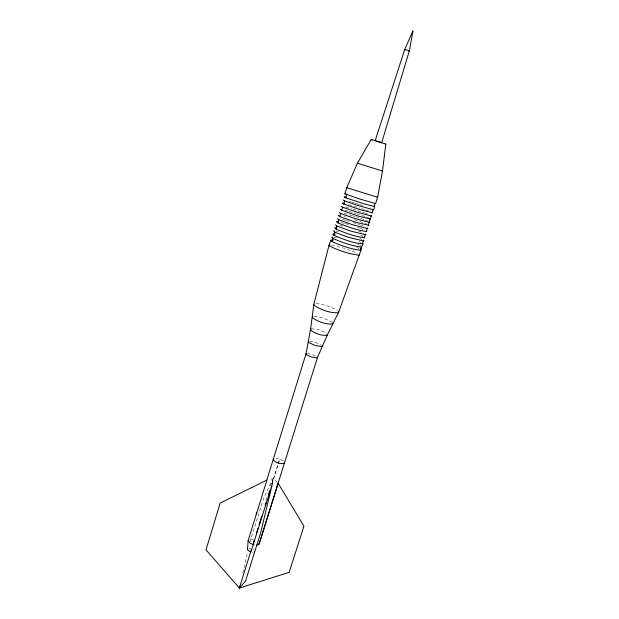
<?xml version="1.0" encoding="UTF-8"?>
<svg xmlns="http://www.w3.org/2000/svg" width="619" height="619" viewBox="0 0 619 619"><rect width="100%" height="100%" fill="white"/><g stroke="black" fill="none" stroke-linecap="round" stroke-linejoin="round"><path stroke-width="0.46" stroke-dasharray="3.1 2.32" d="M272.337 483.988L273.474 478.564L268.793 479.64M242.81 573.016L247.569 552.341M250.014 542.035L263.57 498.427L272.507 479.74L273.474 478.564L278.179 483.277M265.938 500.825L267.083 497.158M270.511 486.155L272.507 479.74M272.035 483.168L273.474 478.564M272.02 483.787L278.001 464.598L271.903 484.027M278.287 463.685L279.711 459.112L274.488 458.47M278.264 463.724L279.711 459.112L283.401 460.985M311.063 328.929C316.502 328.465 322.073 330.6 326.592 333.509M252.235 552.249L253.063 552.233M249.016 548.264L250.749 548.38M250.502 538.94L253.922 539.335M307.094 353.495L311.581 354.277L316.17 356.149M314.251 316.239L323.443 318.05L331.807 321.988M309.717 341.293L314.235 342.021L320.704 344.528M316.085 303.573C323.544 304.208 330.972 306.583 337.355 310.506M331.629 245.07L345 248.459L357.658 253.395M342.818 226.159L340.396 225.548A21.82 1.292 17.3 0 0 337.827 224.999M341.34 222.507L344.566 223.335M345.51 220.302L342.284 219.459A21.843 1.137 17.3 0 0 339.715 218.886M344.032 216.627L345.642 217.052M344.172 213.362L352.381 215.691M345.116 210.305L348.335 211.18M346.06 207.249L352.041 208.943M348.621 204.634L352.985 205.895M349.565 201.57L351.174 202.026M345.487 223.598L348.242 224.38M346.431 220.565L349.186 221.354M349.255 211.45L353.325 212.657M352.095 202.297L353.936 202.839M352.962 209.207L356.853 210.406M353.975 212.859L355.91 213.447M353.031 215.892L354.966 216.488M354.857 203.117L356.165 203.519M356.823 203.721L358.757 204.316M353.906 206.166L360.126 208.116M359.531 204.564L362.626 205.562M357.627 210.661L364.312 212.874M356.683 213.702L365.667 216.758M355.732 216.735L364.707 219.815M354.788 219.768L357.875 220.774M353.07 222.546L359.608 224.736M361.674 208.611L365.272 209.818M359.662 221.393L366.866 224.109M357.767 227.459L359.546 228.086M366.046 210.089L368.359 210.909M365.086 213.145L367.392 213.973M360.498 225.053L365.899 227.181M360.312 228.38L364.158 229.912M358.594 231.119L363.972 233.301M366.433 217.037L368.792 217.973M365.473 220.093L367.825 221.045M360.691 235.328L363.013 236.35M359.74 238.369L362.053 239.406M358.788 241.402L361.094 242.447M357.836 244.428L359.368 245.139M356.884 247.453L359.182 248.536M360.142 245.495L361.558 246.339M253.333 549.44L253.952 549.943M334.067 237.185A21.766 1.594 17.3 0 1 336.643 237.673M335.947 231.096A21.797 1.447 17.3 0 1 338.523 231.614"/><path stroke-width="0.93" d="M247.499 549.363L248.126 540.604L266.921 480.073L220.147 503.077L206.011 549.819L239.344 588.05L289.127 572.358L303.937 526.204L278.179 483.277L259.183 543.969M247.53 549.053L248.095 550.546L250.85 551.993L272.337 483.988L260.723 532.572L245.542 581.117L239.344 588.05L239.777 586.17M248.126 540.604L250.045 543.211L254.13 544.875M333.13 240.218A21.758 1.671 17.3 0 0 330.817 240.203L329.068 245.163L313.848 304.184L310.56 329.323L306.01 353.851L266.743 480.344M385.807 144.15L382.488 171.014L377.636 197.19L375.663 203.45A28.397 0.681 17.3 0 1 375.122 203.427L359.848 199.039L344.907 193.793L346.841 187.534L357.403 163.223L371.106 139.631M412.989 30.973L409.298 50.967L381.629 142.857M362.525 243.275L362.951 243.816L360.39 250.223C350.586 249.016 341.069 245.642 332.086 241.603L333.045 238.501L331.761 237.131A21.766 1.594 17.3 0 1 332.318 237.015M362.951 243.816C353.008 243.306 343.22 239.158 334.005 235.39L334.964 232.272L333.656 230.988A21.797 1.447 17.3 0 1 334.206 230.895M364.452 237.147L364.893 237.65C354.942 236.884 345.209 232.845 335.931 229.154L336.898 226.028L335.56 224.836M366.386 230.995L366.843 231.46C356.884 230.446 347.189 226.523 337.858 222.902L338.825 219.776L337.463 218.662M368.328 224.836L368.792 225.262L356.962 222.608L339.792 216.642L340.76 213.501L339.367 212.472M340.76 213.501L353.882 218.174L367.593 221.989L369.767 222.159L369.295 221.749L370.27 218.662L370.75 219.049L358.95 216.255L341.734 210.359L342.702 207.218L341.286 206.266M372.22 212.464L372.708 212.82L360.939 209.887L343.677 204.069L344.651 200.92L343.197 200.053M344.651 200.92L357.852 205.431L373.141 209.709L373.69 209.702L374.673 206.584L362.935 203.504L345.626 197.763L346.601 194.598M256.173 514.374L256.746 512.54M239.344 588.05L251.391 549.409M253.395 542.971L254.262 540.209M256.552 532.851L257.984 528.247M259.137 524.564L261.713 516.285M265.156 505.243L266.015 502.489M268.313 495.123L269.745 490.527M259.144 543.846L317.439 357.558L327.389 334.856L338.639 312.27L361.016 249.968M362.339 244.025L363.314 240.93L363.926 240.737L363.485 240.211M364.289 237.82L365.272 234.717L365.868 234.555L365.419 234.075M366.255 231.599L367.229 228.488L367.818 228.365L367.353 227.916M368.212 225.37L369.195 222.244M370.177 219.118L371.168 215.985L371.733 215.938L371.245 215.567M372.151 212.851L373.141 209.709M374.131 206.568L375.122 203.427M375.099 140.861L404.679 49.605L412.919 30.95M256.854 545.068L258.711 544.426A7.049 2.925 17.3 0 0 259.206 543.134M363.314 240.93L347.963 237.178L334.964 232.272M365.272 234.717L349.928 230.864L336.898 226.028M344.907 193.793L345.123 193.824A21.951 0.526 17.3 0 1 345.626 193.879M357.403 163.223L382.488 171.014L382.039 170.929M367.229 228.488L351.902 224.527L338.825 219.776M371.168 215.985L355.863 211.814L342.702 207.218M376.367 141.086L379.71 142.084M380.36 142.308L381.443 142.734M345.626 197.763L344.156 196.943A21.936 0.604 17.3 0 1 346.361 197.376M372.12 140.157L371.369 139.824A13.525 0.549 17.3 0 1 372.058 139.701L385.575 143.972A13.533 0.557 17.3 0 1 385.529 144.181M343.677 204.069L342.237 203.164A21.913 0.758 17.3 0 1 344.458 203.535M333.045 238.501C342.052 242.478 351.561 245.813 361.349 247.128L360.374 250.215A28.149 2.167 17.3 0 0 360.598 249.395M341.734 210.359L340.326 209.377A21.882 0.913 17.3 0 1 340.845 209.369M339.792 216.642L338.415 215.567A21.858 1.06 17.3 0 1 338.941 215.536M337.858 222.902L336.512 221.749A21.835 1.215 17.3 0 1 338.771 221.942M335.931 229.154L334.608 227.916A21.804 1.37 17.3 0 1 336.883 228.047M334.005 235.39L332.713 234.067A21.781 1.517 17.3 0 1 335.003 234.144M374.17 206.259L374.673 206.584M405.128 49.977L404.811 49.768A3.049 0.441 17.3 0 1 405.12 49.481L409.174 50.804A3.049 0.441 17.3 0 1 408.85 51.083M332.086 241.603L330.577 240.257M373.195 209.369L373.69 209.702M327.273 334.252A15.599 2.747 17.2 0 1 326.933 335.281C321.454 335.838 315.791 333.633 311.256 330.654A15.576 2.739 17.4 0 1 311.063 328.929M332.651 322.847A18.926 3.08 17.2 0 1 332.287 324C325.625 324.488 318.839 321.857 313.253 318.359A18.895 3.072 17.4 0 1 312.997 316.41M322.205 345.727A8.875 1.679 17.3 0 1 321.872 346.447L315.543 345.572L308.958 342.655A8.875 1.679 17.3 0 1 308.409 341.673M306.374 353.596A7.312 1.486 17.3 0 0 306.459 354.702L311.117 356.939L317.098 357.821A7.32 1.486 17.3 0 0 317.392 357.178M273.722 458.749A7.165 2.314 17.3 0 0 273.629 460.404C276.314 462.85 280.5 464.389 284.082 463.345A7.165 2.314 17.3 0 0 284.485 462.331M347.545 187.658A28.366 0.48 17.3 0 0 348.551 188.269L377.103 197.121A28.435 0.48 17.3 0 0 377.11 196.927M338.407 311.496A22.965 3.42 17.2 0 1 338.02 312.781C329.935 313.098 321.787 309.987 314.909 305.902A22.918 3.412 17.4 0 1 313.848 304.184M359.469 254.881A28.118 2.321 17.2 0 1 358.834 255.16C349.023 254.092 339.491 250.68 330.554 246.571A28.056 2.314 17.4 0 1 329.873 244.946M254.541 551.428A4.503 1.911 17.3 0 1 254.254 551.815"/></g></svg>
